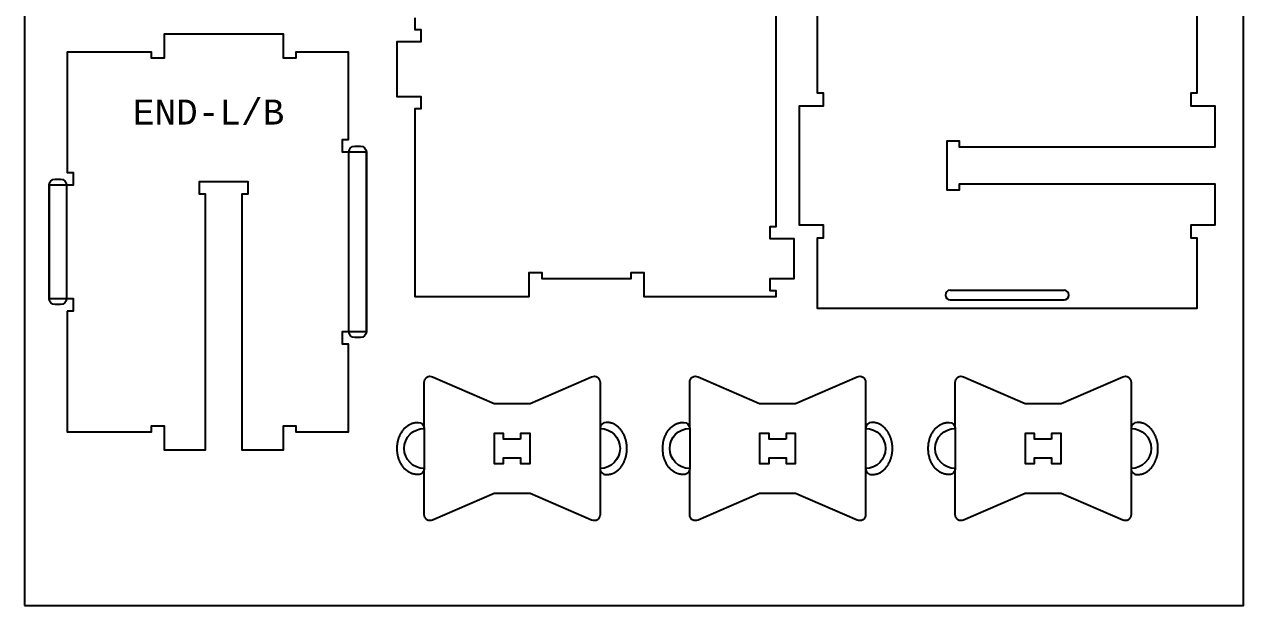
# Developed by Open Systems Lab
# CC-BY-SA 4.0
# Model space of a CAD drawing. Header units: millimetres. Extents: x -30 to 12678, y 0 to 23683.
# Drawn here: x 713 to 1933, y 1291 to 1872 of the extents above; entities that cross this region are included whole.
import ezdxf

# ---------------------------------------------------------------- set-up
doc = ezdxf.new("R2010")
doc.units = ezdxf.units.MM
for name, color, linetype, true_color in [('0_SHEET_SPRUCEPLY_2440X122', 1, 'Continuous', 0xff0000), ('1_ANYTOOL_1MMDEEP_LABELS_S', 2, 'Continuous', 0xffff00), ('3_ANYTOOL_CUTTHROUGH_INSID', 4, 'Continuous', 0x00ffff), ('4_ANYTOOL_CUTTHROUGH_OUTSI', 5, 'Continuous', 0x0000ff), ('5_ANYTOOL_HALF_MILL_9MM_IN', 3, 'Continuous', 0x00ff00)]:
    doc.layers.add(name, color=color, linetype=linetype, true_color=true_color)
doc.styles.add('MONOTXT_REGULAR', font='')
doc.styles.get('MONOTXT_REGULAR').set_extended_font_data('Monotxt')

msp = doc.modelspace()

# ---------------------------------------------------------------- linework, layer by layer
at = {"layer": '0_SHEET_SPRUCEPLY_2440X122'}
msp.add_lwpolyline([(712.9, 1290.9), (1932.9, 1290.9), (1932.9, 3730.9), (712.9, 3730.9)], close=True, dxfattribs=at)
at = {"layer": '3_ANYTOOL_CUTTHROUGH_INSID'}
for p, q in [((1753.2, 1606.1), (1639.2, 1606.1)), ((1639.2, 1596.6), (1753.2, 1596.6))]:
    msp.add_line(p, q, dxfattribs=at)
for points in [[(1209.4, 1457.3), (1192.3, 1457.2), (1192.3, 1463), (1182.9, 1463), (1182.9, 1433), (1192.3, 1433), (1192.3, 1438.7), (1209.4, 1438.8), (1209.4, 1433.1), (1218.9, 1433.1), (1218.9, 1463.1), (1209.4, 1463.1)], [(1475.1, 1457.3), (1458, 1457.2), (1458, 1463), (1448.6, 1463), (1448.6, 1433), (1458, 1433), (1458, 1438.7), (1475.1, 1438.8), (1475.1, 1433.1), (1484.6, 1433.1), (1484.6, 1463.1), (1475.1, 1463.1)], [(1740.8, 1457.3), (1723.7, 1457.2), (1723.7, 1463), (1714.3, 1463), (1714.3, 1433), (1723.7, 1433), (1723.7, 1438.7), (1740.8, 1438.8), (1740.8, 1433.1), (1750.3, 1433.1), (1750.3, 1463.1), (1740.8, 1463.1)]]:
    msp.add_lwpolyline(points, close=True, dxfattribs=at)
for centre, start, end in [((1639.2, 1601.4), 90, 270), ((1753.2, 1601.4), 270, 90)]:
    msp.add_arc(centre, 4.75, start, end, dxfattribs=at)
at = {"layer": '4_ANYTOOL_CUTTHROUGH_OUTSI'}
for p, q in [((1112.9, 1468, 0), (1112.9, 1514.2, 0)), ((1121.3, 1519.7, 0), (1182.9, 1493, 0)), ((1218.9, 1493, 0), (1280.5, 1519.7, 0)), ((1288.9, 1514.2, 0), (1288.9, 1468, 0)), ((1378.6, 1468, 0), (1378.6, 1514.2, 0)), ((1387, 1519.7, 0), (1448.6, 1493, 0)), ((1484.6, 1493, 0), (1546.2, 1519.7, 0)), ((1554.6, 1514.2, 0), (1554.6, 1468, 0)), ((1644.3, 1468, 0), (1644.3, 1514.2, 0)), ((1652.6, 1519.7, 0), (1714.3, 1493, 0)), ((1750.3, 1493, 0), (1811.9, 1519.7, 0)), ((1820.3, 1514.2, 0), (1820.3, 1468, 0)), ((1182.9, 1493, 0), (1218.9, 1493, 0)), ((1448.6, 1493, 0), (1484.6, 1493, 0)), ((1714.3, 1493, 0), (1750.3, 1493, 0)), ((1112.9, 1381.8, 0), (1112.9, 1428, 0)), ((1288.9, 1428, 0), (1288.9, 1381.8, 0)), ((1378.6, 1381.8, 0), (1378.6, 1428, 0)), ((1554.6, 1428, 0), (1554.6, 1381.8, 0)), ((1644.3, 1381.8, 0), (1644.3, 1428, 0)), ((1820.3, 1428, 0), (1820.3, 1381.8, 0)), ((1182.9, 1403, 0), (1121.3, 1376.3, 0)), ((1218.9, 1403, 0), (1182.9, 1403, 0)), ((1280.5, 1376.3, 0), (1218.9, 1403, 0)), ((1448.6, 1403, 0), (1387, 1376.3, 0)), ((1484.6, 1403, 0), (1448.6, 1403, 0)), ((1546.2, 1376.3, 0), (1484.6, 1403, 0)), ((1714.3, 1403, 0), (1652.6, 1376.3, 0)), ((1750.3, 1403, 0), (1714.3, 1403, 0)), ((1811.9, 1376.3, 0), (1750.3, 1403, 0))]:
    msp.add_line(p, q, dxfattribs=at)
for points in [[(1103.6, 1878.5), (1103.6, 1867), (1109.6, 1867), (1109.6, 1854.5), (1085.6, 1854.5), (1085.6, 1800), (1103.3, 1800), (1109.6, 1800), (1109.6, 1787.5), (1103.6, 1787.5), (1103.6, 1600), (1218.1, 1600), (1218.1, 1617.7), (1218.1, 1624), (1230.6, 1624), (1230.6, 1618), (1320.1, 1618), (1320.1, 1624), (1332.6, 1624), (1332.6, 1617.7), (1332.6, 1600), (1465.1, 1600), (1465.1, 1605.5), (1459, 1605.5), (1459, 1618), (1465.3, 1618), (1483, 1618), (1483.1, 1637.1), (1483, 1657.5), (1459.1, 1657.5), (1459.1, 1670), (1465.1, 1670), (1465.1, 2129.5)], [(1886, 1911.6), (1886, 1803.1), (1880, 1803.1), (1880, 1790.6), (1904, 1790.6), (1904, 1749.1), (1648.5, 1749.1), (1648.5, 1755.1), (1636, 1755.1), (1636, 1706.6), (1648.5, 1706.6), (1648.5, 1712.6), (1904, 1712.6), (1904, 1671.1), (1880, 1671.1), (1880, 1658.6), (1886, 1658.6), (1886, 1588.1), (1506.5, 1588.1), (1506.5, 1658.6), (1512.5, 1658.6), (1512.5, 1671.1), (1488.5, 1671.1), (1488.5, 1790.6), (1512.5, 1790.6), (1512.5, 1803.1), (1506.5, 1803.1), (1506.5, 1914.6)]]:
    msp.add_lwpolyline(points, dxfattribs=at)
msp.add_lwpolyline([(755.6, 1585.3), (755.6, 1464.8), (840.1, 1464.8), (840.1, 1470.8), (852.6, 1470.8), (852.6, 1446.8), (894.1, 1446.8), (894.1, 1702.3), (888.1, 1702.3), (888.1, 1714.8), (936.6, 1714.8), (936.6, 1702.3), (930.6, 1702.3), (930.6, 1446.8), (972.1, 1446.8), (972.1, 1470.8), (984.6, 1470.8), (984.6, 1464.8), (1037.1, 1464.8), (1037.1, 1552.3), (1031.1, 1552.3), (1031.1, 1564.8), (1055.1, 1564.8), (1055.1, 1744.3), (1031.1, 1744.3), (1031.1, 1756.8), (1037.1, 1756.8), (1037.1, 1844.3), (984.6, 1844.3), (984.6, 1838.3), (972.1, 1838.3), (972.1, 1862.3), (852.6, 1862.3), (852.6, 1838.3), (840.1, 1838.3), (840.1, 1844.3), (755.6, 1844.3), (755.6, 1723.8), (761.6, 1723.8), (761.6, 1711.3), (737.6, 1711.3), (737.6, 1597.8), (761.6, 1597.8), (761.6, 1585.3)], close=True, dxfattribs=at)
at = {"layer": '4_ANYTOOL_CUTTHROUGH_OUTSI', "extrusion": (0, 0, -1)}
for centre, radius, start, end in [((-1118.9, 1514.2, 0), 6, 0, 113.4291), ((-1282.9, 1514.2, 0), 6, 66.5709, 180), ((-1384.6, 1514.2, 0), 6, 0, 113.4291), ((-1548.6, 1514.2, 0), 6, 66.5709, 180), ((-1650.3, 1514.2, 0), 6, 0, 113.4291), ((-1814.3, 1514.2, 0), 6, 66.5709, 180), ((-1112.9, 1448, 0), 20, 270, 90), ((-1288.9, 1448, 0), 20, 90, 270), ((-1378.6, 1448, 0), 20, 270, 90), ((-1554.6, 1448, 0), 20, 90, 270), ((-1644.3, 1448, 0), 20, 270, 90), ((-1820.3, 1448, 0), 20, 90, 270), ((-1118.9, 1381.8, 0), 6, 246.5709, 0), ((-1282.9, 1381.8, 0), 6, 180, 293.4291), ((-1384.6, 1381.8, 0), 6, 246.5709, 0), ((-1548.6, 1381.8, 0), 6, 180, 293.4291), ((-1650.3, 1381.8, 0), 6, 246.5709, 0), ((-1814.3, 1381.8, 0), 6, 180, 293.4291)]:
    msp.add_arc(centre, radius, start, end, dxfattribs=at)
at = {"layer": '5_ANYTOOL_HALF_MILL_9MM_IN'}
for p, q in [((1043.6, 1750.3), (1049.1, 1750.3)), ((1037.6, 1564.8), (1037.6, 1744.3)), ((1055.1, 1744.3), (1055.1, 1564.8)), ((737.6, 1597.8), (737.6, 1711.3)), ((743.6, 1717.3), (749.1, 1717.3)), ((755.1, 1711.3), (755.1, 1597.8)), ((749.1, 1591.8), (743.6, 1591.8)), ((1049.1, 1558.8), (1043.6, 1558.8)), ((1090.1, 1463.8, 0), (1090.4, 1464.4, 0)), ((1090.4, 1464.4, 0), (1090.7, 1464.9, 0)), ((1090.7, 1464.9, 0), (1091.1, 1465.4, 0)), ((1091.1, 1465.4, 0), (1091.4, 1465.9, 0)), ((1091.4, 1465.9, 0), (1091.8, 1466.4, 0)), ((1091.8, 1466.4, 0), (1092.2, 1466.8, 0)), ((1092.2, 1466.8, 0), (1092.5, 1467.3, 0)), ((1092.5, 1467.3, 0), (1092.9, 1467.7, 0)), ((1092.9, 1467.7, 0), (1093.3, 1468.2, 0)), ((1093.3, 1468.2, 0), (1093.7, 1468.6, 0)), ((1093.7, 1468.6, 0), (1094.1, 1469, 0)), ((1094.1, 1469, 0), (1094.6, 1469.4, 0)), ((1094.6, 1469.4, 0), (1095, 1469.7, 0)), ((1095, 1469.7, 0), (1095.4, 1470.1, 0)), ((1095.4, 1470.1, 0), (1095.9, 1470.4, 0)), ((1095.9, 1470.4, 0), (1096.3, 1470.8, 0)), ((1096.3, 1470.8, 0), (1096.7, 1471.1, 0)), ((1096.7, 1471.1, 0), (1097.2, 1471.4, 0)), ((1097.2, 1471.4, 0), (1097.6, 1471.7, 0)), ((1097.6, 1471.7, 0), (1098.1, 1471.9, 0)), ((1098.1, 1471.9, 0), (1098.6, 1472.2, 0)), ((1098.6, 1472.2, 0), (1099, 1472.4, 0)), ((1099, 1472.4, 0), (1099.5, 1472.6, 0)), ((1099.5, 1472.6, 0), (1100, 1472.8, 0)), ((1100, 1472.8, 0), (1100.4, 1473, 0)), ((1100.4, 1473, 0), (1100.9, 1473.2, 0)), ((1100.9, 1473.2, 0), (1101.4, 1473.3, 0)), ((1101.4, 1473.3, 0), (1101.8, 1473.4, 0)), ((1101.8, 1473.4, 0), (1102.3, 1473.6, 0)), ((1102.3, 1473.6, 0), (1102.8, 1473.7, 0)), ((1102.8, 1473.7, 0), (1103.2, 1473.7, 0)), ((1103.2, 1473.7, 0), (1103.7, 1473.8, 0)), ((1103.7, 1473.8, 0), (1104.1, 1473.9, 0)), ((1104.1, 1473.9, 0), (1104.6, 1473.9, 0)), ((1104.6, 1473.9, 0), (1105, 1474, 0)), ((1105, 1474, 0), (1105.5, 1474, 0)), ((1105.5, 1474, 0), (1105.9, 1474, 0)), ((1105.9, 1474, 0), (1106.9, 1474, 0)), ((1112.9, 1468, 0), (1112.9, 1428, 0)), ((1288.9, 1468, 0), (1288.9, 1428, 0)), ((1295.8, 1474, 0), (1294.9, 1474, 0)), ((1296.3, 1474, 0), (1295.8, 1474, 0)), ((1296.7, 1474, 0), (1296.3, 1474, 0)), ((1297.2, 1473.9, 0), (1296.7, 1474, 0)), ((1297.6, 1473.9, 0), (1297.2, 1473.9, 0)), ((1298.1, 1473.8, 0), (1297.6, 1473.9, 0)), ((1298.5, 1473.7, 0), (1298.1, 1473.8, 0)), ((1299, 1473.7, 0), (1298.5, 1473.7, 0)), ((1299.5, 1473.6, 0), (1299, 1473.7, 0)), ((1299.9, 1473.4, 0), (1299.5, 1473.6, 0)), ((1300.4, 1473.3, 0), (1299.9, 1473.4, 0)), ((1300.9, 1473.2, 0), (1300.4, 1473.3, 0)), ((1301.3, 1473, 0), (1300.9, 1473.2, 0)), ((1301.8, 1472.8, 0), (1301.3, 1473, 0)), ((1302.3, 1472.6, 0), (1301.8, 1472.8, 0)), ((1302.7, 1472.4, 0), (1302.3, 1472.6, 0)), ((1303.2, 1472.2, 0), (1302.7, 1472.4, 0)), ((1303.6, 1471.9, 0), (1303.2, 1472.2, 0)), ((1304.1, 1471.7, 0), (1303.6, 1471.9, 0)), ((1304.6, 1471.4, 0), (1304.1, 1471.7, 0)), ((1305, 1471.1, 0), (1304.6, 1471.4, 0)), ((1305.5, 1470.8, 0), (1305, 1471.1, 0)), ((1305.9, 1470.4, 0), (1305.5, 1470.8, 0)), ((1306.3, 1470.1, 0), (1305.9, 1470.4, 0)), ((1306.8, 1469.7, 0), (1306.3, 1470.1, 0)), ((1307.2, 1469.4, 0), (1306.8, 1469.7, 0)), ((1307.6, 1469, 0), (1307.2, 1469.4, 0)), ((1308, 1468.6, 0), (1307.6, 1469, 0)), ((1308.4, 1468.2, 0), (1308, 1468.6, 0)), ((1308.8, 1467.7, 0), (1308.4, 1468.2, 0)), ((1309.2, 1467.3, 0), (1308.8, 1467.7, 0)), ((1309.6, 1466.8, 0), (1309.2, 1467.3, 0)), ((1310, 1466.4, 0), (1309.6, 1466.8, 0)), ((1310.3, 1465.9, 0), (1310, 1466.4, 0)), ((1310.7, 1465.4, 0), (1310.3, 1465.9, 0)), ((1311, 1464.9, 0), (1310.7, 1465.4, 0)), ((1311.4, 1464.4, 0), (1311, 1464.9, 0)), ((1311.7, 1463.8, 0), (1311.4, 1464.4, 0)), ((1355.8, 1463.8, 0), (1356.1, 1464.4, 0)), ((1356.1, 1464.4, 0), (1356.4, 1464.9, 0)), ((1356.4, 1464.9, 0), (1356.8, 1465.4, 0)), ((1356.8, 1465.4, 0), (1357.1, 1465.9, 0)), ((1357.1, 1465.9, 0), (1357.5, 1466.4, 0)), ((1357.5, 1466.4, 0), (1357.8, 1466.8, 0)), ((1357.8, 1466.8, 0), (1358.2, 1467.3, 0)), ((1358.2, 1467.3, 0), (1358.6, 1467.7, 0)), ((1358.6, 1467.7, 0), (1359, 1468.2, 0)), ((1359, 1468.2, 0), (1359.4, 1468.6, 0)), ((1359.4, 1468.6, 0), (1359.8, 1469, 0)), ((1359.8, 1469, 0), (1360.2, 1469.4, 0)), ((1360.2, 1469.4, 0), (1360.7, 1469.7, 0)), ((1360.7, 1469.7, 0), (1361.1, 1470.1, 0)), ((1361.1, 1470.1, 0), (1361.5, 1470.4, 0)), ((1361.5, 1470.4, 0), (1362, 1470.8, 0)), ((1362, 1470.8, 0), (1362.4, 1471.1, 0)), ((1362.4, 1471.1, 0), (1362.9, 1471.4, 0)), ((1362.9, 1471.4, 0), (1363.3, 1471.7, 0)), ((1363.3, 1471.7, 0), (1363.8, 1471.9, 0)), ((1363.8, 1471.9, 0), (1364.3, 1472.2, 0)), ((1364.3, 1472.2, 0), (1364.7, 1472.4, 0)), ((1364.7, 1472.4, 0), (1365.2, 1472.6, 0)), ((1365.2, 1472.6, 0), (1365.7, 1472.8, 0)), ((1365.7, 1472.8, 0), (1366.1, 1473, 0)), ((1366.1, 1473, 0), (1366.6, 1473.2, 0)), ((1366.6, 1473.2, 0), (1367.1, 1473.3, 0)), ((1367.1, 1473.3, 0), (1367.5, 1473.4, 0)), ((1367.5, 1473.4, 0), (1368, 1473.6, 0)), ((1368, 1473.6, 0), (1368.5, 1473.7, 0)), ((1368.5, 1473.7, 0), (1368.9, 1473.7, 0)), ((1368.9, 1473.7, 0), (1369.4, 1473.8, 0)), ((1369.4, 1473.8, 0), (1369.8, 1473.9, 0)), ((1369.8, 1473.9, 0), (1370.3, 1473.9, 0)), ((1370.3, 1473.9, 0), (1370.7, 1474, 0)), ((1370.7, 1474, 0), (1371.2, 1474, 0)), ((1371.2, 1474, 0), (1371.6, 1474, 0)), ((1371.6, 1474, 0), (1372.6, 1474, 0)), ((1378.6, 1468, 0), (1378.6, 1428, 0)), ((1554.6, 1468, 0), (1554.6, 1428, 0)), ((1561.5, 1474, 0), (1560.6, 1474, 0)), ((1561.9, 1474, 0), (1561.5, 1474, 0)), ((1562.4, 1474, 0), (1561.9, 1474, 0)), ((1562.8, 1473.9, 0), (1562.4, 1474, 0)), ((1563.3, 1473.9, 0), (1562.8, 1473.9, 0)), ((1563.8, 1473.8, 0), (1563.3, 1473.9, 0)), ((1564.2, 1473.7, 0), (1563.8, 1473.8, 0)), ((1564.7, 1473.7, 0), (1564.2, 1473.7, 0)), ((1565.1, 1473.6, 0), (1564.7, 1473.7, 0)), ((1565.6, 1473.4, 0), (1565.1, 1473.6, 0)), ((1566.1, 1473.3, 0), (1565.6, 1473.4, 0)), ((1566.5, 1473.2, 0), (1566.1, 1473.3, 0)), ((1567, 1473, 0), (1566.5, 1473.2, 0)), ((1567.5, 1472.8, 0), (1567, 1473, 0)), ((1567.9, 1472.6, 0), (1567.5, 1472.8, 0)), ((1568.4, 1472.4, 0), (1567.9, 1472.6, 0)), ((1568.9, 1472.2, 0), (1568.4, 1472.4, 0)), ((1569.3, 1471.9, 0), (1568.9, 1472.2, 0)), ((1569.8, 1471.7, 0), (1569.3, 1471.9, 0)), ((1570.2, 1471.4, 0), (1569.8, 1471.7, 0)), ((1570.7, 1471.1, 0), (1570.2, 1471.4, 0)), ((1571.1, 1470.8, 0), (1570.7, 1471.1, 0)), ((1571.6, 1470.4, 0), (1571.1, 1470.8, 0)), ((1572, 1470.1, 0), (1571.6, 1470.4, 0)), ((1572.5, 1469.7, 0), (1572, 1470.1, 0)), ((1572.9, 1469.4, 0), (1572.5, 1469.7, 0)), ((1573.3, 1469, 0), (1572.9, 1469.4, 0)), ((1573.7, 1468.6, 0), (1573.3, 1469, 0)), ((1574.1, 1468.2, 0), (1573.7, 1468.6, 0)), ((1574.5, 1467.7, 0), (1574.1, 1468.2, 0)), ((1574.9, 1467.3, 0), (1574.5, 1467.7, 0)), ((1575.3, 1466.8, 0), (1574.9, 1467.3, 0)), ((1575.7, 1466.4, 0), (1575.3, 1466.8, 0)), ((1576, 1465.9, 0), (1575.7, 1466.4, 0)), ((1576.4, 1465.4, 0), (1576, 1465.9, 0)), ((1576.7, 1464.9, 0), (1576.4, 1465.4, 0)), ((1577.1, 1464.4, 0), (1576.7, 1464.9, 0)), ((1577.4, 1463.8, 0), (1577.1, 1464.4, 0)), ((1621.5, 1463.8, 0), (1621.8, 1464.4, 0)), ((1621.8, 1464.4, 0), (1622.1, 1464.9, 0)), ((1622.1, 1464.9, 0), (1622.4, 1465.4, 0)), ((1622.4, 1465.4, 0), (1622.8, 1465.9, 0)), ((1622.8, 1465.9, 0), (1623.2, 1466.4, 0)), ((1623.2, 1466.4, 0), (1623.5, 1466.8, 0)), ((1623.5, 1466.8, 0), (1623.9, 1467.3, 0)), ((1623.9, 1467.3, 0), (1624.3, 1467.7, 0)), ((1624.3, 1467.7, 0), (1624.7, 1468.2, 0)), ((1624.7, 1468.2, 0), (1625.1, 1468.6, 0)), ((1625.1, 1468.6, 0), (1625.5, 1469, 0)), ((1625.5, 1469, 0), (1625.9, 1469.4, 0)), ((1625.9, 1469.4, 0), (1626.4, 1469.7, 0)), ((1626.4, 1469.7, 0), (1626.8, 1470.1, 0)), ((1626.8, 1470.1, 0), (1627.2, 1470.4, 0)), ((1627.2, 1470.4, 0), (1627.7, 1470.8, 0)), ((1627.7, 1470.8, 0), (1628.1, 1471.1, 0)), ((1628.1, 1471.1, 0), (1628.6, 1471.4, 0)), ((1628.6, 1471.4, 0), (1629, 1471.7, 0)), ((1629, 1471.7, 0), (1629.5, 1471.9, 0)), ((1629.5, 1471.9, 0), (1629.9, 1472.2, 0)), ((1629.9, 1472.2, 0), (1630.4, 1472.4, 0)), ((1630.4, 1472.4, 0), (1630.9, 1472.6, 0)), ((1630.9, 1472.6, 0), (1631.3, 1472.8, 0)), ((1631.3, 1472.8, 0), (1631.8, 1473, 0)), ((1631.8, 1473, 0), (1632.3, 1473.2, 0)), ((1632.3, 1473.2, 0), (1632.7, 1473.3, 0)), ((1632.7, 1473.3, 0), (1633.2, 1473.4, 0)), ((1633.2, 1473.4, 0), (1633.7, 1473.6, 0)), ((1633.7, 1473.6, 0), (1634.1, 1473.7, 0)), ((1634.1, 1473.7, 0), (1634.6, 1473.7, 0)), ((1634.6, 1473.7, 0), (1635.1, 1473.8, 0)), ((1635.1, 1473.8, 0), (1635.5, 1473.9, 0)), ((1635.5, 1473.9, 0), (1636, 1473.9, 0)), ((1636, 1473.9, 0), (1636.4, 1474, 0)), ((1636.4, 1474, 0), (1636.9, 1474, 0)), ((1636.9, 1474, 0), (1637.3, 1474, 0)), ((1637.3, 1474, 0), (1638.3, 1474, 0)), ((1644.3, 1468, 0), (1644.3, 1428, 0)), ((1820.3, 1468, 0), (1820.3, 1428, 0)), ((1827.2, 1474, 0), (1826.3, 1474, 0)), ((1827.6, 1474, 0), (1827.2, 1474, 0)), ((1828.1, 1474, 0), (1827.6, 1474, 0)), ((1828.5, 1473.9, 0), (1828.1, 1474, 0)), ((1829, 1473.9, 0), (1828.5, 1473.9, 0)), ((1829.5, 1473.8, 0), (1829, 1473.9, 0)), ((1829.9, 1473.7, 0), (1829.5, 1473.8, 0)), ((1830.4, 1473.7, 0), (1829.9, 1473.7, 0)), ((1830.8, 1473.6, 0), (1830.4, 1473.7, 0)), ((1831.3, 1473.4, 0), (1830.8, 1473.6, 0)), ((1831.8, 1473.3, 0), (1831.3, 1473.4, 0)), ((1832.2, 1473.2, 0), (1831.8, 1473.3, 0)), ((1832.7, 1473, 0), (1832.2, 1473.2, 0)), ((1833.2, 1472.8, 0), (1832.7, 1473, 0)), ((1833.6, 1472.6, 0), (1833.2, 1472.8, 0)), ((1834.1, 1472.4, 0), (1833.6, 1472.6, 0)), ((1834.6, 1472.2, 0), (1834.1, 1472.4, 0)), ((1835, 1471.9, 0), (1834.6, 1472.2, 0)), ((1835.5, 1471.7, 0), (1835, 1471.9, 0)), ((1835.9, 1471.4, 0), (1835.5, 1471.7, 0)), ((1836.4, 1471.1, 0), (1835.9, 1471.4, 0)), ((1836.8, 1470.8, 0), (1836.4, 1471.1, 0)), ((1837.3, 1470.4, 0), (1836.8, 1470.8, 0)), ((1837.7, 1470.1, 0), (1837.3, 1470.4, 0)), ((1838.2, 1469.7, 0), (1837.7, 1470.1, 0)), ((1838.6, 1469.4, 0), (1838.2, 1469.7, 0)), ((1839, 1469, 0), (1838.6, 1469.4, 0)), ((1839.4, 1468.6, 0), (1839, 1469, 0)), ((1839.8, 1468.2, 0), (1839.4, 1468.6, 0)), ((1840.2, 1467.7, 0), (1839.8, 1468.2, 0)), ((1840.6, 1467.3, 0), (1840.2, 1467.7, 0)), ((1841, 1466.8, 0), (1840.6, 1467.3, 0)), ((1841.4, 1466.4, 0), (1841, 1466.8, 0)), ((1841.7, 1465.9, 0), (1841.4, 1466.4, 0)), ((1842.1, 1465.4, 0), (1841.7, 1465.9, 0)), ((1842.4, 1464.9, 0), (1842.1, 1465.4, 0)), ((1842.7, 1464.4, 0), (1842.4, 1464.9, 0)), ((1843.1, 1463.8, 0), (1842.7, 1464.4, 0)), ((1086.1, 1451.5, 0), (1086.2, 1452.1, 0)), ((1086.2, 1452.7, 0), (1086.3, 1453.3, 0)), ((1086.2, 1452.1, 0), (1086.2, 1452.7, 0)), ((1086.3, 1453.3, 0), (1086.4, 1453.9, 0)), ((1086.4, 1453.9, 0), (1086.6, 1454.5, 0)), ((1086.6, 1454.5, 0), (1086.7, 1455.1, 0)), ((1086.7, 1455.1, 0), (1086.8, 1455.7, 0)), ((1086.8, 1455.7, 0), (1087, 1456.4, 0)), ((1087, 1456.4, 0), (1087.1, 1457, 0)), ((1087.1, 1457, 0), (1087.3, 1457.6, 0)), ((1087.3, 1457.6, 0), (1087.5, 1458.2, 0)), ((1087.5, 1458.2, 0), (1087.7, 1458.8, 0)), ((1087.7, 1458.8, 0), (1087.9, 1459.3, 0)), ((1087.9, 1459.3, 0), (1088.2, 1459.9, 0)), ((1088.2, 1459.9, 0), (1088.4, 1460.5, 0)), ((1088.4, 1460.5, 0), (1088.6, 1461.1, 0)), ((1088.6, 1461.1, 0), (1088.9, 1461.7, 0)), ((1088.9, 1461.7, 0), (1089.2, 1462.2, 0)), ((1089.2, 1462.2, 0), (1089.5, 1462.8, 0)), ((1089.5, 1462.8, 0), (1089.8, 1463.3, 0)), ((1089.8, 1463.3, 0), (1090.1, 1463.8, 0)), ((1312, 1463.3, 0), (1311.7, 1463.8, 0)), ((1312.3, 1462.8, 0), (1312, 1463.3, 0)), ((1312.6, 1462.2, 0), (1312.3, 1462.8, 0)), ((1312.9, 1461.7, 0), (1312.6, 1462.2, 0)), ((1313.1, 1461.1, 0), (1312.9, 1461.7, 0)), ((1313.4, 1460.5, 0), (1313.1, 1461.1, 0)), ((1313.6, 1459.9, 0), (1313.4, 1460.5, 0)), ((1313.8, 1459.3, 0), (1313.6, 1459.9, 0)), ((1314, 1458.8, 0), (1313.8, 1459.3, 0)), ((1314.2, 1458.2, 0), (1314, 1458.8, 0)), ((1314.4, 1457.6, 0), (1314.2, 1458.2, 0)), ((1314.6, 1457, 0), (1314.4, 1457.6, 0)), ((1314.8, 1456.4, 0), (1314.6, 1457, 0)), ((1314.9, 1455.7, 0), (1314.8, 1456.4, 0)), ((1315.1, 1455.1, 0), (1314.9, 1455.7, 0)), ((1315.2, 1454.5, 0), (1315.1, 1455.1, 0)), ((1315.3, 1453.9, 0), (1315.2, 1454.5, 0)), ((1315.4, 1453.3, 0), (1315.3, 1453.9, 0)), ((1315.5, 1452.7, 0), (1315.4, 1453.3, 0)), ((1315.6, 1452.1, 0), (1315.5, 1452.7, 0)), ((1315.7, 1451.5, 0), (1315.6, 1452.1, 0)), ((1351.8, 1451.5, 0), (1351.9, 1452.1, 0)), ((1351.9, 1452.7, 0), (1352, 1453.3, 0)), ((1351.9, 1452.1, 0), (1351.9, 1452.7, 0)), ((1352, 1453.3, 0), (1352.1, 1453.9, 0)), ((1352.1, 1453.9, 0), (1352.2, 1454.5, 0)), ((1352.2, 1454.5, 0), (1352.4, 1455.1, 0)), ((1352.4, 1455.1, 0), (1352.5, 1455.7, 0)), ((1352.5, 1455.7, 0), (1352.7, 1456.4, 0)), ((1352.7, 1456.4, 0), (1352.8, 1457, 0)), ((1352.8, 1457, 0), (1353, 1457.6, 0)), ((1353, 1457.6, 0), (1353.2, 1458.2, 0)), ((1353.2, 1458.2, 0), (1353.4, 1458.8, 0)), ((1353.4, 1458.8, 0), (1353.6, 1459.3, 0)), ((1353.6, 1459.3, 0), (1353.8, 1459.9, 0)), ((1353.8, 1459.9, 0), (1354.1, 1460.5, 0)), ((1354.1, 1460.5, 0), (1354.3, 1461.1, 0)), ((1354.3, 1461.1, 0), (1354.6, 1461.7, 0)), ((1354.6, 1461.7, 0), (1354.9, 1462.2, 0)), ((1354.9, 1462.2, 0), (1355.2, 1462.8, 0)), ((1355.2, 1462.8, 0), (1355.5, 1463.3, 0)), ((1355.5, 1463.3, 0), (1355.8, 1463.8, 0)), ((1577.7, 1463.3, 0), (1577.4, 1463.8, 0)), ((1578, 1462.8, 0), (1577.7, 1463.3, 0)), ((1578.3, 1462.2, 0), (1578, 1462.8, 0)), ((1578.5, 1461.7, 0), (1578.3, 1462.2, 0)), ((1578.8, 1461.1, 0), (1578.5, 1461.7, 0)), ((1579.1, 1460.5, 0), (1578.8, 1461.1, 0)), ((1579.3, 1459.9, 0), (1579.1, 1460.5, 0)), ((1579.5, 1459.3, 0), (1579.3, 1459.9, 0)), ((1579.7, 1458.8, 0), (1579.5, 1459.3, 0)), ((1579.9, 1458.2, 0), (1579.7, 1458.8, 0)), ((1580.1, 1457.6, 0), (1579.9, 1458.2, 0)), ((1580.3, 1457, 0), (1580.1, 1457.6, 0)), ((1580.5, 1456.4, 0), (1580.3, 1457, 0)), ((1580.6, 1455.7, 0), (1580.5, 1456.4, 0)), ((1580.8, 1455.1, 0), (1580.6, 1455.7, 0)), ((1580.9, 1454.5, 0), (1580.8, 1455.1, 0)), ((1581, 1453.9, 0), (1580.9, 1454.5, 0)), ((1581.1, 1453.3, 0), (1581, 1453.9, 0)), ((1581.2, 1452.7, 0), (1581.1, 1453.3, 0)), ((1581.3, 1452.1, 0), (1581.2, 1452.7, 0)), ((1581.3, 1451.5, 0), (1581.3, 1452.1, 0)), ((1617.5, 1452.1, 0), (1617.6, 1452.7, 0)), ((1617.5, 1451.5, 0), (1617.5, 1452.1, 0)), ((1617.6, 1452.7, 0), (1617.7, 1453.3, 0)), ((1617.7, 1453.3, 0), (1617.8, 1453.9, 0)), ((1617.8, 1453.9, 0), (1617.9, 1454.5, 0)), ((1617.9, 1454.5, 0), (1618.1, 1455.1, 0)), ((1618.1, 1455.1, 0), (1618.2, 1455.7, 0)), ((1618.2, 1455.7, 0), (1618.4, 1456.4, 0)), ((1618.4, 1456.4, 0), (1618.5, 1457, 0)), ((1618.5, 1457, 0), (1618.7, 1457.6, 0)), ((1618.7, 1457.6, 0), (1618.9, 1458.2, 0)), ((1618.9, 1458.2, 0), (1619.1, 1458.8, 0)), ((1619.1, 1458.8, 0), (1619.3, 1459.3, 0)), ((1619.3, 1459.3, 0), (1619.5, 1459.9, 0)), ((1619.5, 1459.9, 0), (1619.8, 1460.5, 0)), ((1619.8, 1460.5, 0), (1620, 1461.1, 0)), ((1620, 1461.1, 0), (1620.3, 1461.7, 0)), ((1620.3, 1461.7, 0), (1620.6, 1462.2, 0)), ((1620.6, 1462.2, 0), (1620.8, 1462.8, 0)), ((1620.8, 1462.8, 0), (1621.1, 1463.3, 0)), ((1621.1, 1463.3, 0), (1621.5, 1463.8, 0)), ((1843.4, 1463.3, 0), (1843.1, 1463.8, 0)), ((1843.7, 1462.8, 0), (1843.4, 1463.3, 0)), ((1844, 1462.2, 0), (1843.7, 1462.8, 0)), ((1844.2, 1461.7, 0), (1844, 1462.2, 0)), ((1844.5, 1461.1, 0), (1844.2, 1461.7, 0)), ((1844.7, 1460.5, 0), (1844.5, 1461.1, 0)), ((1845, 1459.9, 0), (1844.7, 1460.5, 0)), ((1845.2, 1459.3, 0), (1845, 1459.9, 0)), ((1845.4, 1458.8, 0), (1845.2, 1459.3, 0)), ((1845.6, 1458.2, 0), (1845.4, 1458.8, 0)), ((1845.8, 1457.6, 0), (1845.6, 1458.2, 0)), ((1846, 1457, 0), (1845.8, 1457.6, 0)), ((1846.2, 1456.4, 0), (1846, 1457, 0)), ((1846.3, 1455.7, 0), (1846.2, 1456.4, 0)), ((1846.4, 1455.1, 0), (1846.3, 1455.7, 0)), ((1846.6, 1454.5, 0), (1846.4, 1455.1, 0)), ((1846.7, 1453.9, 0), (1846.6, 1454.5, 0)), ((1846.8, 1453.3, 0), (1846.7, 1453.9, 0)), ((1846.9, 1452.7, 0), (1846.8, 1453.3, 0)), ((1847, 1452.1, 0), (1846.9, 1452.7, 0)), ((1847, 1451.5, 0), (1847, 1452.1, 0)), ((1085.9, 1449.1, 0), (1086, 1449.7, 0)), ((1085.9, 1448, 0), (1085.9, 1449.1, 0)), ((1085.9, 1446.8, 0), (1085.9, 1448, 0)), ((1086, 1446.2, 0), (1085.9, 1446.8, 0)), ((1086, 1450.9, 0), (1086.1, 1451.5, 0)), ((1086, 1450.3, 0), (1086, 1450.9, 0)), ((1086, 1449.7, 0), (1086, 1450.3, 0)), ((1086, 1445.7, 0), (1086, 1446.2, 0)), ((1086, 1445.1, 0), (1086, 1445.7, 0)), ((1086.1, 1444.5, 0), (1086, 1445.1, 0)), ((1086.2, 1443.9, 0), (1086.1, 1444.5, 0)), ((1086.2, 1443.3, 0), (1086.2, 1443.9, 0)), ((1086.3, 1442.7, 0), (1086.2, 1443.3, 0)), ((1086.4, 1442, 0), (1086.3, 1442.7, 0)), ((1086.6, 1441.4, 0), (1086.4, 1442, 0)), ((1086.7, 1440.8, 0), (1086.6, 1441.4, 0)), ((1086.8, 1440.2, 0), (1086.7, 1440.8, 0)), ((1087, 1439.6, 0), (1086.8, 1440.2, 0)), ((1087.1, 1439, 0), (1087, 1439.6, 0)), ((1314.6, 1439, 0), (1314.8, 1439.6, 0)), ((1314.8, 1439.6, 0), (1314.9, 1440.2, 0)), ((1314.9, 1440.2, 0), (1315.1, 1440.8, 0)), ((1315.1, 1440.8, 0), (1315.2, 1441.4, 0)), ((1315.2, 1441.4, 0), (1315.3, 1442, 0)), ((1315.3, 1442, 0), (1315.4, 1442.7, 0)), ((1315.4, 1442.7, 0), (1315.5, 1443.3, 0)), ((1315.5, 1443.3, 0), (1315.6, 1443.9, 0)), ((1315.6, 1443.9, 0), (1315.7, 1444.5, 0)), ((1315.7, 1450.9, 0), (1315.7, 1451.5, 0)), ((1315.8, 1450.3, 0), (1315.7, 1450.9, 0)), ((1315.7, 1445.1, 0), (1315.8, 1445.7, 0)), ((1315.7, 1444.5, 0), (1315.7, 1445.1, 0)), ((1315.8, 1449.7, 0), (1315.8, 1450.3, 0)), ((1315.8, 1449.1, 0), (1315.8, 1449.7, 0)), ((1315.8, 1448, 0), (1315.8, 1449.1, 0)), ((1315.8, 1446.8, 0), (1315.8, 1448, 0)), ((1315.8, 1446.2, 0), (1315.8, 1446.8, 0)), ((1315.8, 1445.7, 0), (1315.8, 1446.2, 0)), ((1351.6, 1449.7, 0), (1351.7, 1450.3, 0)), ((1351.6, 1449.1, 0), (1351.6, 1449.7, 0)), ((1351.6, 1448, 0), (1351.6, 1449.1, 0)), ((1351.6, 1446.8, 0), (1351.6, 1448, 0)), ((1351.6, 1446.2, 0), (1351.6, 1446.8, 0)), ((1351.7, 1445.7, 0), (1351.6, 1446.2, 0)), ((1351.7, 1450.9, 0), (1351.8, 1451.5, 0)), ((1351.7, 1450.3, 0), (1351.7, 1450.9, 0)), ((1351.7, 1445.1, 0), (1351.7, 1445.7, 0)), ((1351.8, 1444.5, 0), (1351.7, 1445.1, 0)), ((1351.9, 1443.9, 0), (1351.8, 1444.5, 0)), ((1351.9, 1443.3, 0), (1351.9, 1443.9, 0)), ((1352, 1442.7, 0), (1351.9, 1443.3, 0)), ((1352.1, 1442, 0), (1352, 1442.7, 0)), ((1352.2, 1441.4, 0), (1352.1, 1442, 0)), ((1352.4, 1440.8, 0), (1352.2, 1441.4, 0)), ((1352.5, 1440.2, 0), (1352.4, 1440.8, 0)), ((1352.7, 1439.6, 0), (1352.5, 1440.2, 0)), ((1352.8, 1439, 0), (1352.7, 1439.6, 0)), ((1580.3, 1439, 0), (1580.5, 1439.6, 0)), ((1580.5, 1439.6, 0), (1580.6, 1440.2, 0)), ((1580.6, 1440.2, 0), (1580.8, 1440.8, 0)), ((1580.8, 1440.8, 0), (1580.9, 1441.4, 0)), ((1580.9, 1441.4, 0), (1581, 1442, 0)), ((1581, 1442, 0), (1581.1, 1442.7, 0)), ((1581.1, 1442.7, 0), (1581.2, 1443.3, 0)), ((1581.2, 1443.3, 0), (1581.3, 1443.9, 0)), ((1581.4, 1450.9, 0), (1581.3, 1451.5, 0)), ((1581.3, 1444.5, 0), (1581.4, 1445.1, 0)), ((1581.3, 1443.9, 0), (1581.3, 1444.5, 0)), ((1581.4, 1450.3, 0), (1581.4, 1450.9, 0)), ((1581.5, 1449.7, 0), (1581.4, 1450.3, 0)), ((1581.4, 1445.7, 0), (1581.5, 1446.2, 0)), ((1581.4, 1445.1, 0), (1581.4, 1445.7, 0)), ((1581.5, 1449.1, 0), (1581.5, 1449.7, 0)), ((1581.5, 1448, 0), (1581.5, 1449.1, 0)), ((1581.5, 1446.8, 0), (1581.5, 1448, 0)), ((1581.5, 1446.2, 0), (1581.5, 1446.8, 0)), ((1617.3, 1449.7, 0), (1617.4, 1450.3, 0)), ((1617.3, 1449.1, 0), (1617.3, 1449.7, 0)), ((1617.3, 1448, 0), (1617.3, 1449.1, 0)), ((1617.3, 1446.8, 0), (1617.3, 1448, 0)), ((1617.3, 1446.2, 0), (1617.3, 1446.8, 0)), ((1617.4, 1445.7, 0), (1617.3, 1446.2, 0)), ((1617.4, 1450.9, 0), (1617.5, 1451.5, 0)), ((1617.4, 1450.3, 0), (1617.4, 1450.9, 0)), ((1617.4, 1445.1, 0), (1617.4, 1445.7, 0)), ((1617.5, 1444.5, 0), (1617.4, 1445.1, 0)), ((1617.5, 1443.9, 0), (1617.5, 1444.5, 0)), ((1617.6, 1443.3, 0), (1617.5, 1443.9, 0)), ((1617.7, 1442.7, 0), (1617.6, 1443.3, 0)), ((1617.8, 1442, 0), (1617.7, 1442.7, 0)), ((1617.9, 1441.4, 0), (1617.8, 1442, 0)), ((1618.1, 1440.8, 0), (1617.9, 1441.4, 0)), ((1618.2, 1440.2, 0), (1618.1, 1440.8, 0)), ((1618.4, 1439.6, 0), (1618.2, 1440.2, 0)), ((1618.5, 1439, 0), (1618.4, 1439.6, 0)), ((1846, 1439, 0), (1846.2, 1439.6, 0)), ((1846.2, 1439.6, 0), (1846.3, 1440.2, 0)), ((1846.3, 1440.2, 0), (1846.4, 1440.8, 0)), ((1846.4, 1440.8, 0), (1846.6, 1441.4, 0)), ((1846.6, 1441.4, 0), (1846.7, 1442, 0)), ((1846.7, 1442, 0), (1846.8, 1442.7, 0)), ((1846.8, 1442.7, 0), (1846.9, 1443.3, 0)), ((1846.9, 1443.3, 0), (1847, 1443.9, 0)), ((1847.1, 1450.9, 0), (1847, 1451.5, 0)), ((1847, 1444.5, 0), (1847.1, 1445.1, 0)), ((1847, 1443.9, 0), (1847, 1444.5, 0)), ((1847.1, 1450.3, 0), (1847.1, 1450.9, 0)), ((1847.2, 1449.7, 0), (1847.1, 1450.3, 0)), ((1847.1, 1445.7, 0), (1847.2, 1446.2, 0)), ((1847.1, 1445.1, 0), (1847.1, 1445.7, 0)), ((1847.2, 1449.1, 0), (1847.2, 1449.7, 0)), ((1847.2, 1448, 0), (1847.2, 1449.1, 0)), ((1847.2, 1446.8, 0), (1847.2, 1448, 0)), ((1847.2, 1446.2, 0), (1847.2, 1446.8, 0)), ((1087.3, 1438.4, 0), (1087.1, 1439, 0)), ((1087.5, 1437.8, 0), (1087.3, 1438.4, 0)), ((1087.7, 1437.2, 0), (1087.5, 1437.8, 0)), ((1087.9, 1436.6, 0), (1087.7, 1437.2, 0)), ((1088.1, 1436, 0), (1087.9, 1436.6, 0)), ((1088.4, 1435.5, 0), (1088.1, 1436, 0)), ((1088.6, 1434.9, 0), (1088.4, 1435.5, 0)), ((1088.9, 1434.3, 0), (1088.6, 1434.9, 0)), ((1089.2, 1433.8, 0), (1088.9, 1434.3, 0)), ((1089.5, 1433.2, 0), (1089.2, 1433.8, 0)), ((1089.8, 1432.7, 0), (1089.5, 1433.2, 0)), ((1090.1, 1432.1, 0), (1089.8, 1432.7, 0)), ((1090.4, 1431.6, 0), (1090.1, 1432.1, 0)), ((1090.7, 1431.1, 0), (1090.4, 1431.6, 0)), ((1091.1, 1430.6, 0), (1090.7, 1431.1, 0)), ((1091.4, 1430.1, 0), (1091.1, 1430.6, 0)), ((1091.8, 1429.6, 0), (1091.4, 1430.1, 0)), ((1092.1, 1429.1, 0), (1091.8, 1429.6, 0)), ((1092.5, 1428.7, 0), (1092.1, 1429.1, 0)), ((1092.9, 1428.2, 0), (1092.5, 1428.7, 0)), ((1093.3, 1427.8, 0), (1092.9, 1428.2, 0)), ((1093.7, 1427.4, 0), (1093.3, 1427.8, 0)), ((1308.1, 1427.4, 0), (1308.5, 1427.8, 0)), ((1308.5, 1427.8, 0), (1308.9, 1428.2, 0)), ((1308.9, 1428.2, 0), (1309.2, 1428.7, 0)), ((1309.2, 1428.7, 0), (1309.6, 1429.1, 0)), ((1309.6, 1429.1, 0), (1310, 1429.6, 0)), ((1310, 1429.6, 0), (1310.4, 1430.1, 0)), ((1310.4, 1430.1, 0), (1310.7, 1430.6, 0)), ((1310.7, 1430.6, 0), (1311, 1431.1, 0)), ((1311, 1431.1, 0), (1311.4, 1431.6, 0)), ((1311.4, 1431.6, 0), (1311.7, 1432.1, 0)), ((1311.7, 1432.1, 0), (1312, 1432.7, 0)), ((1312, 1432.7, 0), (1312.3, 1433.2, 0)), ((1312.3, 1433.2, 0), (1312.6, 1433.8, 0)), ((1312.6, 1433.8, 0), (1312.9, 1434.3, 0)), ((1312.9, 1434.3, 0), (1313.1, 1434.9, 0)), ((1313.1, 1434.9, 0), (1313.4, 1435.5, 0)), ((1313.4, 1435.5, 0), (1313.6, 1436, 0)), ((1313.6, 1436, 0), (1313.8, 1436.6, 0)), ((1313.8, 1436.6, 0), (1314, 1437.2, 0)), ((1314, 1437.2, 0), (1314.2, 1437.8, 0)), ((1314.2, 1437.8, 0), (1314.4, 1438.4, 0)), ((1314.4, 1438.4, 0), (1314.6, 1439, 0)), ((1353, 1438.4, 0), (1352.8, 1439, 0)), ((1353.2, 1437.8, 0), (1353, 1438.4, 0)), ((1353.4, 1437.2, 0), (1353.2, 1437.8, 0)), ((1353.6, 1436.6, 0), (1353.4, 1437.2, 0)), ((1353.8, 1436, 0), (1353.6, 1436.6, 0)), ((1354.1, 1435.5, 0), (1353.8, 1436, 0)), ((1354.3, 1434.9, 0), (1354.1, 1435.5, 0)), ((1354.6, 1434.3, 0), (1354.3, 1434.9, 0)), ((1354.9, 1433.8, 0), (1354.6, 1434.3, 0)), ((1355.1, 1433.2, 0), (1354.9, 1433.8, 0)), ((1355.4, 1432.7, 0), (1355.1, 1433.2, 0)), ((1355.8, 1432.1, 0), (1355.4, 1432.7, 0)), ((1356.1, 1431.6, 0), (1355.8, 1432.1, 0)), ((1356.4, 1431.1, 0), (1356.1, 1431.6, 0)), ((1356.7, 1430.6, 0), (1356.4, 1431.1, 0)), ((1357.1, 1430.1, 0), (1356.7, 1430.6, 0)), ((1357.5, 1429.6, 0), (1357.1, 1430.1, 0)), ((1357.8, 1429.1, 0), (1357.5, 1429.6, 0)), ((1358.2, 1428.7, 0), (1357.8, 1429.1, 0)), ((1358.6, 1428.2, 0), (1358.2, 1428.7, 0)), ((1359, 1427.8, 0), (1358.6, 1428.2, 0)), ((1359.4, 1427.4, 0), (1359, 1427.8, 0)), ((1573.7, 1427.4, 0), (1574.1, 1427.8, 0)), ((1574.1, 1427.8, 0), (1574.5, 1428.2, 0)), ((1574.5, 1428.2, 0), (1574.9, 1428.7, 0)), ((1574.9, 1428.7, 0), (1575.3, 1429.1, 0)), ((1575.3, 1429.1, 0), (1575.7, 1429.6, 0)), ((1575.7, 1429.6, 0), (1576, 1430.1, 0)), ((1576, 1430.1, 0), (1576.4, 1430.6, 0)), ((1576.4, 1430.6, 0), (1576.7, 1431.1, 0)), ((1576.7, 1431.1, 0), (1577.1, 1431.6, 0)), ((1577.1, 1431.6, 0), (1577.4, 1432.1, 0)), ((1577.4, 1432.1, 0), (1577.7, 1432.7, 0)), ((1577.7, 1432.7, 0), (1578, 1433.2, 0)), ((1578, 1433.2, 0), (1578.3, 1433.8, 0)), ((1578.3, 1433.8, 0), (1578.5, 1434.3, 0)), ((1578.5, 1434.3, 0), (1578.8, 1434.9, 0)), ((1578.8, 1434.9, 0), (1579.1, 1435.5, 0)), ((1579.1, 1435.5, 0), (1579.3, 1436, 0)), ((1579.3, 1436, 0), (1579.5, 1436.6, 0)), ((1579.5, 1436.6, 0), (1579.7, 1437.2, 0)), ((1579.7, 1437.2, 0), (1579.9, 1437.8, 0)), ((1579.9, 1437.8, 0), (1580.1, 1438.4, 0)), ((1580.1, 1438.4, 0), (1580.3, 1439, 0)), ((1618.7, 1438.4, 0), (1618.5, 1439, 0)), ((1618.9, 1437.8, 0), (1618.7, 1438.4, 0)), ((1619.1, 1437.2, 0), (1618.9, 1437.8, 0)), ((1619.3, 1436.6, 0), (1619.1, 1437.2, 0)), ((1619.5, 1436, 0), (1619.3, 1436.6, 0)), ((1619.8, 1435.5, 0), (1619.5, 1436, 0)), ((1620, 1434.9, 0), (1619.8, 1435.5, 0)), ((1620.3, 1434.3, 0), (1620, 1434.9, 0)), ((1620.6, 1433.8, 0), (1620.3, 1434.3, 0)), ((1620.8, 1433.2, 0), (1620.6, 1433.8, 0)), ((1621.1, 1432.7, 0), (1620.8, 1433.2, 0)), ((1621.4, 1432.1, 0), (1621.1, 1432.7, 0)), ((1621.8, 1431.6, 0), (1621.4, 1432.1, 0)), ((1622.1, 1431.1, 0), (1621.8, 1431.6, 0)), ((1622.4, 1430.6, 0), (1622.1, 1431.1, 0)), ((1622.8, 1430.1, 0), (1622.4, 1430.6, 0)), ((1623.1, 1429.6, 0), (1622.8, 1430.1, 0)), ((1623.5, 1429.1, 0), (1623.1, 1429.6, 0)), ((1623.9, 1428.7, 0), (1623.5, 1429.1, 0)), ((1624.3, 1428.2, 0), (1623.9, 1428.7, 0)), ((1624.7, 1427.8, 0), (1624.3, 1428.2, 0)), ((1625.1, 1427.4, 0), (1624.7, 1427.8, 0)), ((1839.4, 1427.4, 0), (1839.8, 1427.8, 0)), ((1839.8, 1427.8, 0), (1840.2, 1428.2, 0)), ((1840.2, 1428.2, 0), (1840.6, 1428.7, 0)), ((1840.6, 1428.7, 0), (1841, 1429.1, 0)), ((1841, 1429.1, 0), (1841.4, 1429.6, 0)), ((1841.4, 1429.6, 0), (1841.7, 1430.1, 0)), ((1841.7, 1430.1, 0), (1842.1, 1430.6, 0)), ((1842.1, 1430.6, 0), (1842.4, 1431.1, 0)), ((1842.4, 1431.1, 0), (1842.8, 1431.6, 0)), ((1842.8, 1431.6, 0), (1843.1, 1432.1, 0)), ((1843.1, 1432.1, 0), (1843.4, 1432.7, 0)), ((1843.4, 1432.7, 0), (1843.7, 1433.2, 0)), ((1843.7, 1433.2, 0), (1844, 1433.8, 0)), ((1844, 1433.8, 0), (1844.2, 1434.3, 0)), ((1844.2, 1434.3, 0), (1844.5, 1434.9, 0)), ((1844.5, 1434.9, 0), (1844.8, 1435.5, 0)), ((1844.8, 1435.5, 0), (1845, 1436, 0)), ((1845, 1436, 0), (1845.2, 1436.6, 0)), ((1845.2, 1436.6, 0), (1845.4, 1437.2, 0)), ((1845.4, 1437.2, 0), (1845.6, 1437.8, 0)), ((1845.6, 1437.8, 0), (1845.8, 1438.4, 0)), ((1845.8, 1438.4, 0), (1846, 1439, 0)), ((1094.1, 1427, 0), (1093.7, 1427.4, 0)), ((1094.5, 1426.6, 0), (1094.1, 1427, 0)), ((1095, 1426.2, 0), (1094.5, 1426.6, 0)), ((1095.4, 1425.9, 0), (1095, 1426.2, 0)), ((1095.8, 1425.5, 0), (1095.4, 1425.9, 0)), ((1096.3, 1425.2, 0), (1095.8, 1425.5, 0)), ((1096.7, 1424.9, 0), (1096.3, 1425.2, 0)), ((1097.2, 1424.6, 0), (1096.7, 1424.9, 0)), ((1097.6, 1424.3, 0), (1097.2, 1424.6, 0)), ((1098.1, 1424.1, 0), (1097.6, 1424.3, 0)), ((1098.5, 1423.8, 0), (1098.1, 1424.1, 0)), ((1099, 1423.6, 0), (1098.5, 1423.8, 0)), ((1099.5, 1423.4, 0), (1099, 1423.6, 0)), ((1099.9, 1423.2, 0), (1099.5, 1423.4, 0)), ((1100.4, 1423, 0), (1099.9, 1423.2, 0)), ((1100.9, 1422.8, 0), (1100.4, 1423, 0)), ((1101.3, 1422.7, 0), (1100.9, 1422.8, 0)), ((1101.8, 1422.5, 0), (1101.3, 1422.7, 0)), ((1102.3, 1422.4, 0), (1101.8, 1422.5, 0)), ((1102.7, 1422.3, 0), (1102.3, 1422.4, 0)), ((1103.2, 1422.2, 0), (1102.7, 1422.3, 0)), ((1103.6, 1422.2, 0), (1103.2, 1422.2, 0)), ((1104.1, 1422.1, 0), (1103.6, 1422.2, 0)), ((1104.5, 1422, 0), (1104.1, 1422.1, 0)), ((1105, 1422, 0), (1104.5, 1422, 0)), ((1105.4, 1422, 0), (1105, 1422, 0)), ((1105.9, 1422, 0), (1105.4, 1422, 0)), ((1106.9, 1422, 0), (1105.9, 1422, 0)), ((1294.9, 1422, 0), (1295.9, 1422, 0)), ((1295.9, 1422, 0), (1296.3, 1422, 0)), ((1296.3, 1422, 0), (1296.8, 1422, 0)), ((1296.8, 1422, 0), (1297.2, 1422, 0)), ((1297.2, 1422, 0), (1297.7, 1422.1, 0)), ((1297.7, 1422.1, 0), (1298.1, 1422.2, 0)), ((1298.1, 1422.2, 0), (1298.6, 1422.2, 0)), ((1298.6, 1422.2, 0), (1299, 1422.3, 0)), ((1299, 1422.3, 0), (1299.5, 1422.4, 0)), ((1299.5, 1422.4, 0), (1300, 1422.5, 0)), ((1300, 1422.5, 0), (1300.4, 1422.7, 0)), ((1300.4, 1422.7, 0), (1300.9, 1422.8, 0)), ((1300.9, 1422.8, 0), (1301.4, 1423, 0)), ((1301.4, 1423, 0), (1301.8, 1423.2, 0)), ((1301.8, 1423.2, 0), (1302.3, 1423.4, 0)), ((1302.3, 1423.4, 0), (1302.8, 1423.6, 0)), ((1302.8, 1423.6, 0), (1303.2, 1423.8, 0)), ((1303.2, 1423.8, 0), (1303.7, 1424.1, 0)), ((1303.7, 1424.1, 0), (1304.1, 1424.3, 0)), ((1304.1, 1424.3, 0), (1304.6, 1424.6, 0)), ((1304.6, 1424.6, 0), (1305, 1424.9, 0)), ((1305, 1424.9, 0), (1305.5, 1425.2, 0)), ((1305.5, 1425.2, 0), (1305.9, 1425.5, 0)), ((1305.9, 1425.5, 0), (1306.4, 1425.9, 0)), ((1306.4, 1425.9, 0), (1306.8, 1426.2, 0)), ((1306.8, 1426.2, 0), (1307.2, 1426.6, 0)), ((1307.2, 1426.6, 0), (1307.6, 1427, 0)), ((1307.6, 1427, 0), (1308.1, 1427.4, 0)), ((1359.8, 1427, 0), (1359.4, 1427.4, 0)), ((1360.2, 1426.6, 0), (1359.8, 1427, 0)), ((1360.6, 1426.2, 0), (1360.2, 1426.6, 0)), ((1361.1, 1425.9, 0), (1360.6, 1426.2, 0)), ((1361.5, 1425.5, 0), (1361.1, 1425.9, 0)), ((1362, 1425.2, 0), (1361.5, 1425.5, 0)), ((1362.4, 1424.9, 0), (1362, 1425.2, 0)), ((1362.9, 1424.6, 0), (1362.4, 1424.9, 0)), ((1363.3, 1424.3, 0), (1362.9, 1424.6, 0)), ((1363.8, 1424.1, 0), (1363.3, 1424.3, 0)), ((1364.2, 1423.8, 0), (1363.8, 1424.1, 0)), ((1364.7, 1423.6, 0), (1364.2, 1423.8, 0)), ((1365.2, 1423.4, 0), (1364.7, 1423.6, 0)), ((1365.6, 1423.2, 0), (1365.2, 1423.4, 0)), ((1366.1, 1423, 0), (1365.6, 1423.2, 0)), ((1366.5, 1422.8, 0), (1366.1, 1423, 0)), ((1367, 1422.7, 0), (1366.5, 1422.8, 0)), ((1367.5, 1422.5, 0), (1367, 1422.7, 0)), ((1367.9, 1422.4, 0), (1367.5, 1422.5, 0)), ((1368.4, 1422.3, 0), (1367.9, 1422.4, 0)), ((1368.9, 1422.2, 0), (1368.4, 1422.3, 0)), ((1369.3, 1422.2, 0), (1368.9, 1422.2, 0)), ((1369.8, 1422.1, 0), (1369.3, 1422.2, 0)), ((1370.2, 1422, 0), (1369.8, 1422.1, 0)), ((1370.7, 1422, 0), (1370.2, 1422, 0)), ((1371.1, 1422, 0), (1370.7, 1422, 0)), ((1371.6, 1422, 0), (1371.1, 1422, 0)), ((1372.6, 1422, 0), (1371.6, 1422, 0)), ((1560.6, 1422, 0), (1561.6, 1422, 0)), ((1561.6, 1422, 0), (1562, 1422, 0)), ((1562, 1422, 0), (1562.4, 1422, 0)), ((1562.4, 1422, 0), (1562.9, 1422, 0)), ((1562.9, 1422, 0), (1563.4, 1422.1, 0)), ((1563.4, 1422.1, 0), (1563.8, 1422.2, 0)), ((1563.8, 1422.2, 0), (1564.3, 1422.2, 0)), ((1564.3, 1422.2, 0), (1564.7, 1422.3, 0)), ((1564.7, 1422.3, 0), (1565.2, 1422.4, 0)), ((1565.2, 1422.4, 0), (1565.7, 1422.5, 0)), ((1565.7, 1422.5, 0), (1566.1, 1422.7, 0)), ((1566.1, 1422.7, 0), (1566.6, 1422.8, 0)), ((1566.6, 1422.8, 0), (1567.1, 1423, 0)), ((1567.1, 1423, 0), (1567.5, 1423.2, 0)), ((1567.5, 1423.2, 0), (1568, 1423.4, 0)), ((1568, 1423.4, 0), (1568.4, 1423.6, 0)), ((1568.4, 1423.6, 0), (1568.9, 1423.8, 0)), ((1568.9, 1423.8, 0), (1569.4, 1424.1, 0)), ((1569.4, 1424.1, 0), (1569.8, 1424.3, 0)), ((1569.8, 1424.3, 0), (1570.3, 1424.6, 0)), ((1570.3, 1424.6, 0), (1570.7, 1424.9, 0)), ((1570.7, 1424.9, 0), (1571.2, 1425.2, 0)), ((1571.2, 1425.2, 0), (1571.6, 1425.5, 0)), ((1571.6, 1425.5, 0), (1572.1, 1425.9, 0)), ((1572.1, 1425.9, 0), (1572.5, 1426.2, 0)), ((1572.5, 1426.2, 0), (1572.9, 1426.6, 0)), ((1572.9, 1426.6, 0), (1573.3, 1427, 0)), ((1573.3, 1427, 0), (1573.7, 1427.4, 0)), ((1625.5, 1427, 0), (1625.1, 1427.4, 0)), ((1625.9, 1426.6, 0), (1625.5, 1427, 0)), ((1626.3, 1426.2, 0), (1625.9, 1426.6, 0)), ((1626.8, 1425.9, 0), (1626.3, 1426.2, 0)), ((1627.2, 1425.5, 0), (1626.8, 1425.9, 0)), ((1627.6, 1425.2, 0), (1627.2, 1425.5, 0)), ((1628.1, 1424.9, 0), (1627.6, 1425.2, 0)), ((1628.5, 1424.6, 0), (1628.1, 1424.9, 0)), ((1629, 1424.3, 0), (1628.5, 1424.6, 0)), ((1629.5, 1424.1, 0), (1629, 1424.3, 0)), ((1629.9, 1423.8, 0), (1629.5, 1424.1, 0)), ((1630.4, 1423.6, 0), (1629.9, 1423.8, 0)), ((1630.8, 1423.4, 0), (1630.4, 1423.6, 0)), ((1631.3, 1423.2, 0), (1630.8, 1423.4, 0)), ((1631.8, 1423, 0), (1631.3, 1423.2, 0)), ((1632.2, 1422.8, 0), (1631.8, 1423, 0)), ((1632.7, 1422.7, 0), (1632.2, 1422.8, 0)), ((1633.2, 1422.5, 0), (1632.7, 1422.7, 0)), ((1633.6, 1422.4, 0), (1633.2, 1422.5, 0)), ((1634.1, 1422.3, 0), (1633.6, 1422.4, 0)), ((1634.6, 1422.2, 0), (1634.1, 1422.3, 0)), ((1635, 1422.2, 0), (1634.6, 1422.2, 0)), ((1635.5, 1422.1, 0), (1635, 1422.2, 0)), ((1635.9, 1422, 0), (1635.5, 1422.1, 0)), ((1636.4, 1422, 0), (1635.9, 1422, 0)), ((1636.8, 1422, 0), (1636.4, 1422, 0)), ((1637.3, 1422, 0), (1636.8, 1422, 0)), ((1638.3, 1422, 0), (1637.3, 1422, 0)), ((1826.3, 1422, 0), (1827.2, 1422, 0)), ((1827.2, 1422, 0), (1827.7, 1422, 0)), ((1827.7, 1422, 0), (1828.1, 1422, 0)), ((1828.1, 1422, 0), (1828.6, 1422, 0)), ((1828.6, 1422, 0), (1829, 1422.1, 0)), ((1829, 1422.1, 0), (1829.5, 1422.2, 0)), ((1829.5, 1422.2, 0), (1830, 1422.2, 0)), ((1830, 1422.2, 0), (1830.4, 1422.3, 0)), ((1830.4, 1422.3, 0), (1830.9, 1422.4, 0)), ((1830.9, 1422.4, 0), (1831.3, 1422.5, 0)), ((1831.3, 1422.5, 0), (1831.8, 1422.7, 0)), ((1831.8, 1422.7, 0), (1832.3, 1422.8, 0)), ((1832.3, 1422.8, 0), (1832.7, 1423, 0)), ((1832.7, 1423, 0), (1833.2, 1423.2, 0)), ((1833.2, 1423.2, 0), (1833.7, 1423.4, 0)), ((1833.7, 1423.4, 0), (1834.1, 1423.6, 0)), ((1834.1, 1423.6, 0), (1834.6, 1423.8, 0)), ((1834.6, 1423.8, 0), (1835.1, 1424.1, 0)), ((1835.1, 1424.1, 0), (1835.5, 1424.3, 0)), ((1835.5, 1424.3, 0), (1836, 1424.6, 0)), ((1836, 1424.6, 0), (1836.4, 1424.9, 0)), ((1836.4, 1424.9, 0), (1836.9, 1425.2, 0)), ((1836.9, 1425.2, 0), (1837.3, 1425.5, 0)), ((1837.3, 1425.5, 0), (1837.7, 1425.9, 0)), ((1837.7, 1425.9, 0), (1838.2, 1426.2, 0)), ((1838.2, 1426.2, 0), (1838.6, 1426.6, 0)), ((1838.6, 1426.6, 0), (1839, 1427, 0)), ((1839, 1427, 0), (1839.4, 1427.4, 0))]:
    msp.add_line(p, q, dxfattribs=at)
at = {"layer": '5_ANYTOOL_HALF_MILL_9MM_IN', "extrusion": (0, 0, -1)}
for centre, start, end in [((-1043.6, 1744.3), 0, 90), ((-1049.1, 1744.3), 90, 180), ((-743.6, 1711.3), 0, 90), ((-749.1, 1711.3), 90, 180), ((-743.6, 1597.8), 270, 0), ((-749.1, 1597.8), 180, 270), ((-1043.6, 1564.8), 270, 0), ((-1049.1, 1564.8), 180, 270), ((-1106.9, 1468, 0), 90, 179.8932), ((-1372.6, 1468, 0), 90, 179.8932), ((-1638.3, 1468, 0), 90, 179.8932), ((-1106.9, 1428, 0), 179.8932, 270), ((-1372.6, 1428, 0), 179.8932, 270), ((-1638.3, 1428, 0), 179.8932, 270)]:
    msp.add_arc(centre, 6, start, end, dxfattribs=at)
at = {"layer": '5_ANYTOOL_HALF_MILL_9MM_IN'}
for centre, start, end in [((1294.9, 1468, 0), 90, 179.8932), ((1560.6, 1468, 0), 90, 179.8932), ((1826.3, 1468, 0), 90, 179.8932), ((1294.9, 1428, 0), 179.8932, 270), ((1560.6, 1428, 0), 179.8932, 270), ((1826.3, 1428, 0), 179.8932, 270)]:
    msp.add_arc(centre, 6, start, end, dxfattribs=at)

# ---------------------------------------------------------------- texts
at = {"layer": '1_ANYTOOL_1MMDEEP_LABELS_S', "insert": (897.2, 1784.2), "char_height": 25, "width": 315.489, "attachment_point": 5, "style": 'MONOTXT_REGULAR'}
msp.add_mtext('END-L/B', dxfattribs=at)

doc.saveas('drawing.dxf')
